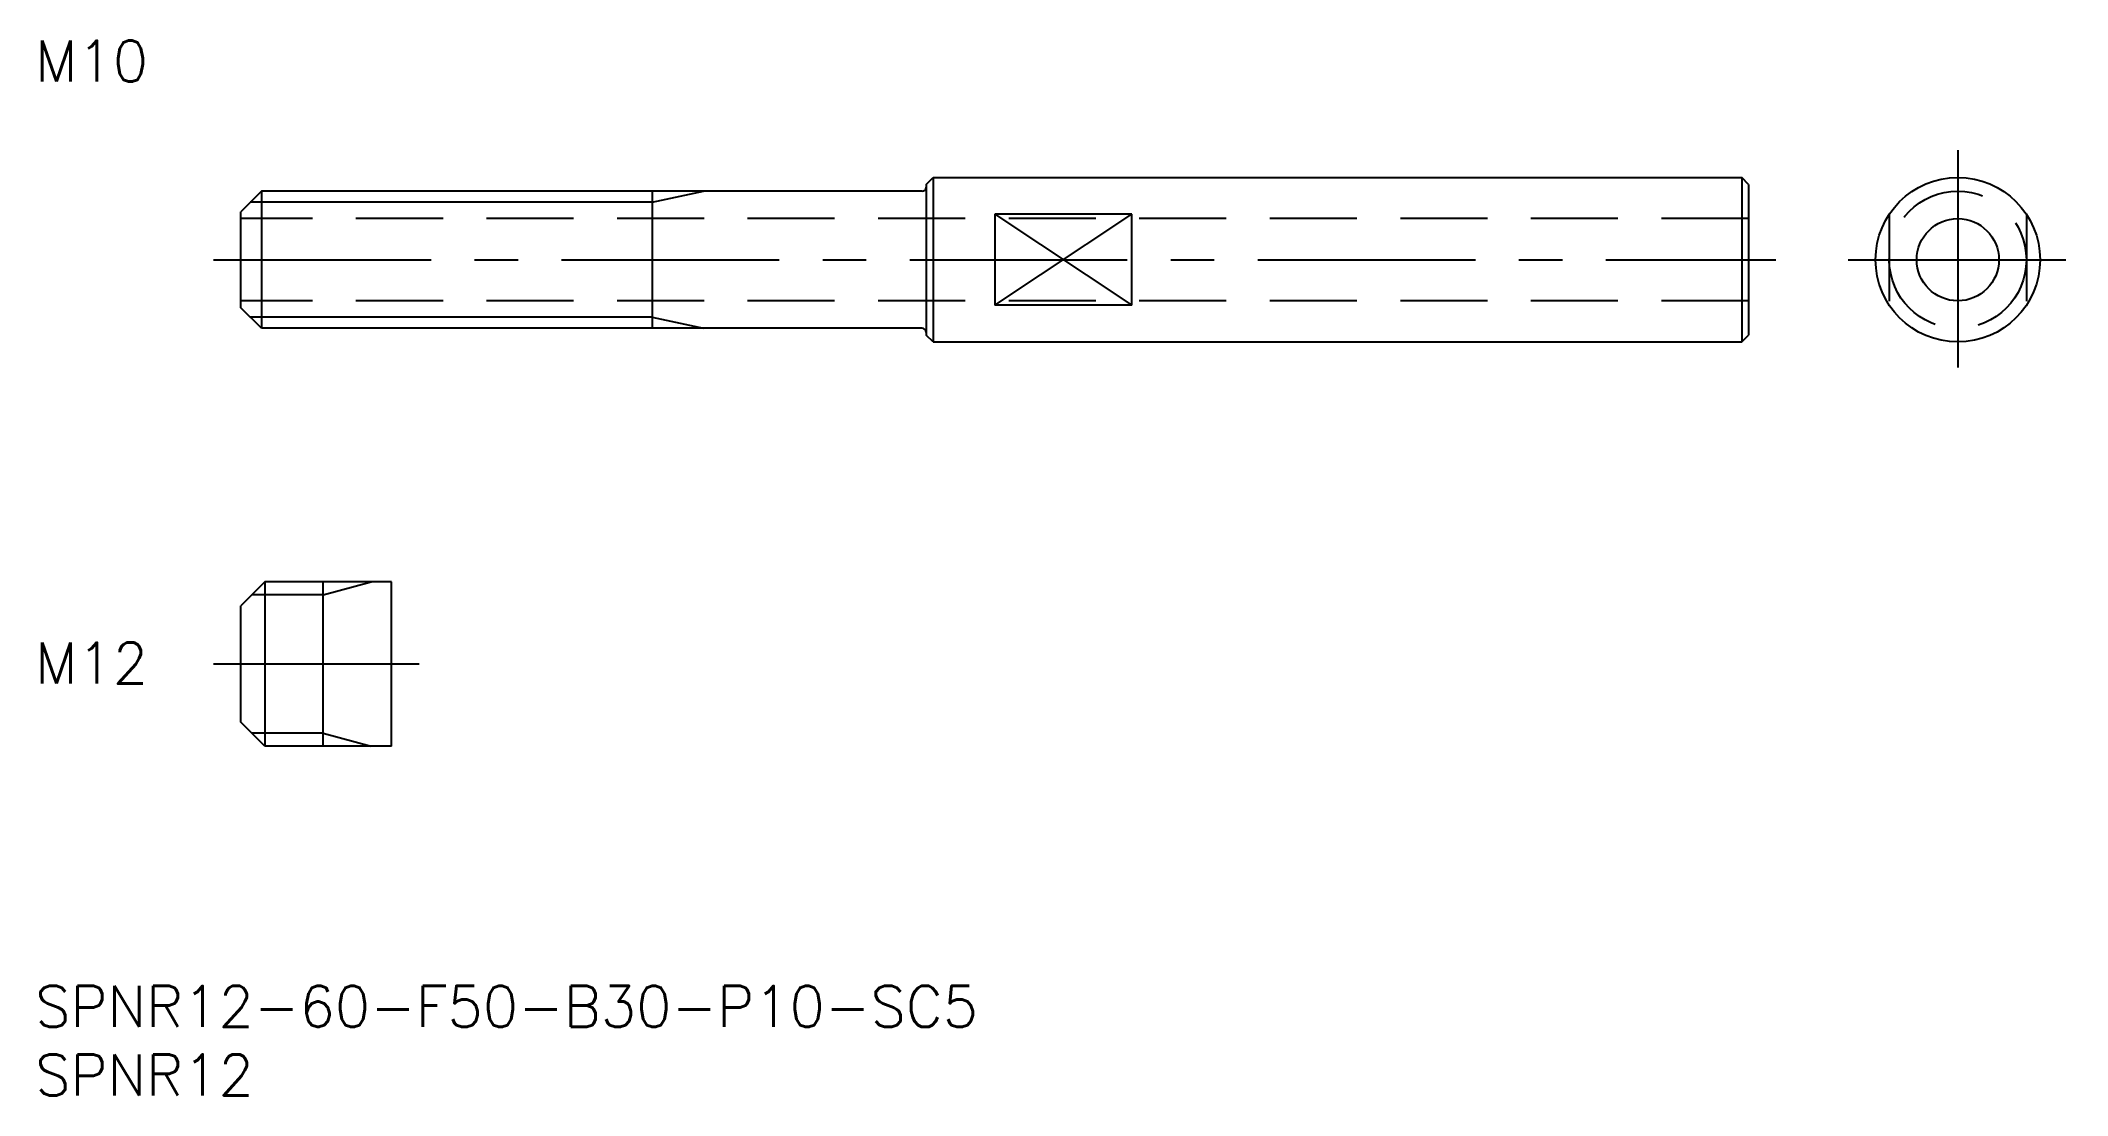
# Model space of a CAD drawing. Extents: x 0 to 148, y -8 to 69.
import ezdxf

# ---------------------------------------------------------------- set-up
doc = ezdxf.new("R2010")
doc.units = 0
doc.header["$LTSCALE"] = 0.5
doc.linetypes.add('CENTER', pattern=[50.8, 31.75, -6.35, 6.35, -6.35])
doc.linetypes.add('DASHED', pattern=[19.05, 12.7, -6.35])
for name, color, linetype in [('MSM_CENTER', 1, 'CENTER'), ('MSM_CONTINUOUS', 7, 'CONTINUOUS'), ('MSM_DASHED', 4, 'DASHED'), ('MSM_NARROW', 5, 'CONTINUOUS'), ('MSM_PART_NUMBER', 7, 'CONTINUOUS')]:
    doc.layers.add(name, color=color, linetype=linetype)
doc.styles.get("Standard").update_dxf_attribs({"font": 'txt.shx', "height": 1, "bigfont": 'bigfont.shx'})

# ---------------------------------------------------------------- blocks, each defined once
blk = doc.blocks.new('*U6')
at = {"layer": 'MSM_PART_NUMBER'}
blk.add_text('SPNR12-60-F50-B30-P10-SC5', height=3, dxfattribs=at).set_placement((0, -3))
blk = doc.blocks.new('*U7')
at = {"layer": 'MSM_PART_NUMBER'}
blk.add_text('SPNR12', height=3, dxfattribs=at).set_placement((0, -8))
blk = doc.blocks.new('*U8')
at = {"layer": 'MSM_PART_NUMBER'}
blk.add_text('M12', height=3, dxfattribs=at).set_placement((0, 22.06))
blk = doc.blocks.new('*U9')
at = {"layer": 'MSM_PART_NUMBER'}
blk.add_text('M10', height=3, dxfattribs=at).set_placement((0, 66))

msp = doc.modelspace()

# ---------------------------------------------------------------- linework, layer by layer
at = {"layer": 'MSM_CENTER'}
for p, q in [((140.27, 61), (140.27, 45)), ((13, 53), (127, 53)), ((132.27, 53), (148.27, 53)), ((13, 23.5), (28, 23.5))]:
    msp.add_line(p, q, dxfattribs=at)
at = {"layer": 'MSM_CONTINUOUS'}
for p, q in [((16.5, 58), (15, 56.5)), ((64.7, 58), (16.5, 58)), ((16.5, 58), (16.5, 48)), ((45, 58), (45, 48)), ((65, 58.5), (65.5, 59)), ((65, 58.5), (65, 47.5)), ((65.5, 59), (124.5, 59)), ((65.5, 59), (65.5, 47)), ((124.5, 59), (124.5, 47)), ((125, 58.5), (124.5, 59)), ((125, 58.5), (125, 47.5)), ((15, 49.5), (15, 56.5)), ((80, 56.32), (70, 56.32)), ((70, 56.32), (70, 49.68)), ((80, 49.68), (80, 56.32)), ((16.5, 48), (15, 49.5)), ((80, 49.68), (70, 49.68)), ((64.7, 48), (16.5, 48)), ((65.5, 47), (65, 47.5)), ((124.5, 47), (125, 47.5)), ((65.5, 47), (124.5, 47)), ((16.75, 29.5), (15, 27.75)), ((26, 29.5), (16.75, 29.5)), ((16.75, 29.5), (16.75, 17.5)), ((21, 17.5), (21, 29.5)), ((26, 17.5), (26, 29.5)), ((15, 19.25), (15, 27.75)), ((16.75, 17.5), (15, 19.25)), ((26, 17.5), (16.75, 17.5))]:
    msp.add_line(p, q, dxfattribs=at)
for radius in [6, 3]:
    msp.add_circle((140.27, 53), radius, dxfattribs=at)
for centre, start, end in [((64.7, 58.3), 270, 0), ((64.7, 47.7), 0, 90)]:
    msp.add_arc(centre, 0.3, start, end, dxfattribs=at)
at = {"layer": 'MSM_DASHED'}
for p, q in [((135.27, 56.32), (135.27, 49.68)), ((145.27, 56.32), (145.27, 49.68)), ((125, 56), (15, 56)), ((125, 50), (15, 50))]:
    msp.add_line(p, q, dxfattribs=at)
msp.add_circle((140.27, 53), 5, dxfattribs=at)
at = {"layer": 'MSM_NARROW'}
for p, q in [((45, 57.19), (48.75, 58)), ((45, 57.19), (15.69, 57.19)), ((70, 56.32), (80, 49.68)), ((70, 49.68), (80, 56.32)), ((45, 48.81), (15.69, 48.81)), ((45, 48.81), (48.75, 48)), ((21, 28.55), (15.8, 28.55)), ((21, 28.55), (24.5, 29.5)), ((21, 18.45), (15.8, 18.45)), ((21, 18.45), (24.5, 17.5))]:
    msp.add_line(p, q, dxfattribs=at)

# ---------------------------------------------------------------- block references
at = {"layer": 'MSM_CONTINUOUS'}
for name in ['*U9', '*U8', '*U6', '*U7']:
    msp.add_blockref(name, (0, 0), dxfattribs=at)

doc.saveas('drawing.dxf')
